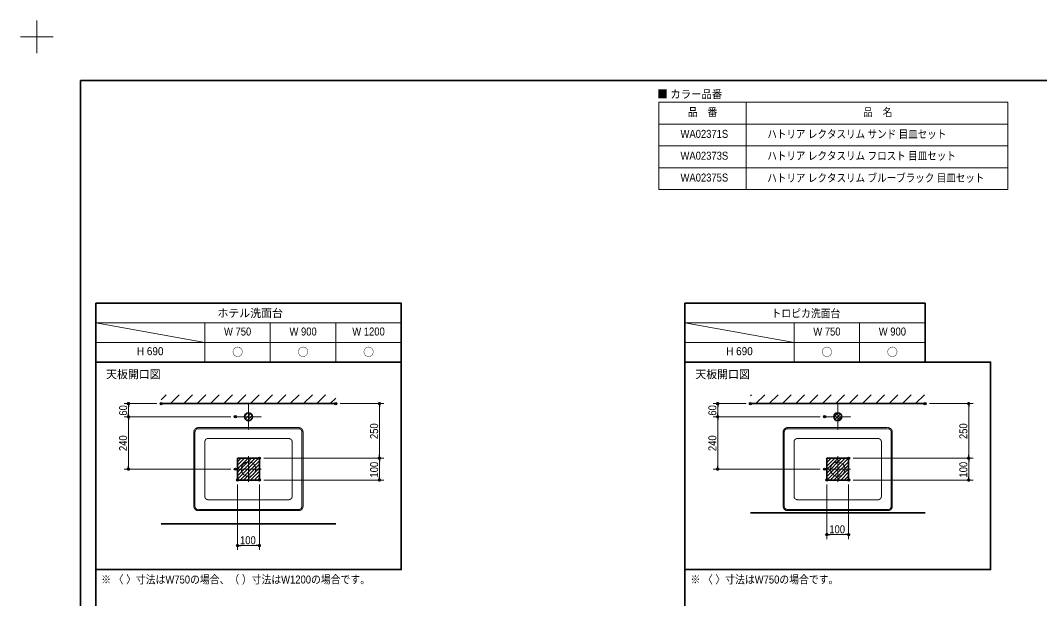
# Model space of a CAD drawing. Units: millimetres, scale not verified. Extents: x -6062 to 6062, y -3045 to 3045.
# Drawn here: x -6062 to -1392, y 397 to 3045 of the extents above; entities that cross this region are included whole.
import ezdxf
from ezdxf.enums import TextEntityAlignment as Align

# ---------------------------------------------------------------- set-up
doc = ezdxf.new("R2010")
doc.units = ezdxf.units.MM
doc.header["$LTSCALE"] = 20
doc.header["$PDMODE"] = 32
doc.header["$PDSIZE"] = 10
doc.linetypes.add('USER1', pattern=[2.91, 1.76, -0.4, 0.35, -0.4])
for name, color, linetype, lineweight in [('0-0_2寸法-1', 7, 'Continuous', 15), ('0-1_0', 7, 'Continuous', 25), ('0-3_3一般', 7, 'Continuous', 15), ('0-4_1図面枠', 7, 'Continuous', 20)]:
    doc.layers.add(name, color=color, linetype=linetype, lineweight=lineweight)
doc.layers.add('0-2_Defpoints', color=7, linetype='Continuous')
doc.styles.add('ＭＳ Ｐゴシック', font='')
doc.styles.get('ＭＳ Ｐゴシック').set_extended_font_data('MS PGothic')

# ---------------------------------------------------------------- blocks, each defined once
blk = doc.blocks.new('_Dot')
at = {"layer": '0-1_0'}
blk.add_line((-10, 0), (-20, 0), dxfattribs=at)
for points in [[(0, 0), (-10, 0), (-9.92, 1.25)], [(0, 0), (-9.92, -1.25), (-10, 0)], [(0, 0), (-9.92, 1.25), (-9.69, 2.49)], [(0, 0), (-9.69, -2.49), (-9.92, -1.25)], [(0, 0), (-9.69, 2.49), (-9.3, 3.68)], [(0, 0), (-9.3, -3.68), (-9.69, -2.49)], [(0, 0), (-9.3, 3.68), (-8.76, 4.82)], [(0, 0), (-8.76, -4.82), (-9.3, -3.68)], [(0, 0), (-8.76, 4.82), (-8.09, 5.88)], [(0, 0), (-8.09, -5.88), (-8.76, -4.82)], [(0, 0), (-8.09, 5.88), (-7.29, 6.85)], [(0, 0), (-7.29, -6.85), (-8.09, -5.88)], [(0, 0), (-7.29, 6.85), (-6.37, 7.71)], [(0, 0), (-6.37, -7.71), (-7.29, -6.85)], [(0, 0), (-6.37, 7.71), (-5.36, 8.44)], [(0, 0), (-5.36, -8.44), (-6.37, -7.71)], [(0, 0), (-5.36, 8.44), (-4.26, 9.05)], [(0, 0), (-4.26, -9.05), (-5.36, -8.44)], [(0, 0), (-4.26, 9.05), (-3.09, 9.51)], [(0, 0), (-3.09, -9.51), (-4.26, -9.05)], [(0, 0), (-3.09, 9.51), (-1.87, 9.82)], [(0, 0), (-1.87, -9.82), (-3.09, -9.51)], [(0, 0), (-1.87, 9.82), (-0.63, 9.98)], [(0, 0), (-0.63, -9.98), (-1.87, -9.82)], [(0, 0), (-0.63, 9.98), (0.63, 9.98)], [(0, 0), (0.63, -9.98), (-0.63, -9.98)], [(0, 0), (0.63, 9.98), (1.87, 9.82)], [(0, 0), (1.87, 9.82), (3.09, 9.51)], [(0, 0), (3.09, 9.51), (4.26, 9.05)], [(0, 0), (4.26, 9.05), (5.36, 8.44)], [(0, 0), (5.36, 8.44), (6.37, 7.71)], [(0, 0), (6.37, 7.71), (7.29, 6.85)], [(0, 0), (7.29, 6.85), (8.09, 5.88)], [(0, 0), (8.09, 5.88), (8.76, 4.82)], [(0, 0), (8.76, 4.82), (9.3, 3.68)], [(0, 0), (9.3, 3.68), (9.69, 2.49)], [(0, 0), (9.69, 2.49), (9.92, 1.25)], [(0, 0), (9.92, 1.25), (10, 0)], [(0, 0), (1.87, -9.82), (0.63, -9.98)], [(0, 0), (3.09, -9.51), (1.87, -9.82)], [(0, 0), (4.26, -9.05), (3.09, -9.51)], [(0, 0), (5.36, -8.44), (4.26, -9.05)], [(0, 0), (6.37, -7.71), (5.36, -8.44)], [(0, 0), (7.29, -6.85), (6.37, -7.71)], [(0, 0), (8.09, -5.88), (7.29, -6.85)], [(0, 0), (8.76, -4.82), (8.09, -5.88)], [(0, 0), (9.3, -3.68), (8.76, -4.82)], [(0, 0), (9.69, -2.49), (9.3, -3.68)], [(0, 0), (9.92, -1.25), (9.69, -2.49)], [(0, 0), (10, 0), (9.92, -1.25)]]:
    blk.add_solid(points, dxfattribs=at)
blk = doc.blocks.new('グループ')
at = {"layer": '0-3_3一般', "linetype": 'USER1'}
for p, q in [((-64600, 25800), (-64600, 23400)), ((-65800, 24600), (-63400, 24600))]:
    blk.add_line(p, q, dxfattribs=at)
at = {"layer": '0-3_3一般'}
for p, q in [((-64956.6, 24643.4), (-64643.3, 24956.7)), ((-64890.6, 24389.4), (-64388.8, 24891.2)), ((-64703.6, 24256.4), (-64256.8, 24703.2))]:
    blk.add_line(p, q, dxfattribs=at)
at = {"layer": '0-3_3一般', "lineweight": 30}
blk.add_circle((-64600, 24600), 360, dxfattribs=at)
blk = doc.blocks.new('グループ-1')
at = {"layer": '0-3_3一般', "linetype": 'USER1'}
for p, q in [((-64600, 21000), (-64600, 18600)), ((-65800, 19800), (-63400, 19800))]:
    blk.add_line(p, q, dxfattribs=at)
blk.add_circle((-64600, 19800), 660, dxfattribs=at)
blk = doc.blocks.new('グループ-2')
at = {"layer": '0-3_3一般', "linetype": 'USER1'}
for p, q in [((-69200, 23600), (-60000, 23600)), ((-69200, 23500), (-60000, 23500)), ((-69600, 16400), (-69600, 23200)), ((-69500, 16400), (-69500, 23200)), ((-68300, 22600), (-60900, 22600)), ((-59700, 23200), (-59700, 16400)), ((-59600, 23200), (-59600, 16400)), ((-68600, 17300), (-68600, 22300)), ((-60600, 22300), (-60600, 17300)), ((-60900, 17000), (-68300, 17000)), ((-60000, 16100), (-69200, 16100)), ((-60000, 16000), (-69200, 16000))]:
    blk.add_line(p, q, dxfattribs=at)
for centre, radius, start, end in [((-69200, 23200), 400, 90, 180), ((-69200, 23200), 300, 90, 180), ((-60000, 23200), 400, 0, 90), ((-60000, 23200), 300, 0, 90), ((-68300, 22300), 300, 90, 180), ((-60900, 22300), 300, 0, 90), ((-68300, 17300), 300, 180, 270), ((-60900, 17300), 300, 270, 0), ((-69200, 16400), 400, 180, 270), ((-69200, 16400), 300, 180, 270), ((-60000, 16400), 400, 270, 0), ((-60000, 16400), 300, 270, 0)]:
    blk.add_arc(centre, radius, start, end, dxfattribs=at)
blk = doc.blocks.new('グループ-3')
at = {"layer": '0-4_1図面枠', "lineweight": 15}
for p, q in [((-84000, 57900), (-84000, 60900)), ((-85500, 59400), (-82500, 59400))]:
    blk.add_line(p, q, dxfattribs=at)
blk = doc.blocks.new('グループ-5')
at = {"layer": '0-4_1図面枠', "lineweight": 35}
blk.add_lwpolyline([(-80000, 55400), (80000, 55400), (80000, -55400), (-80000, -55400)], close=True, dxfattribs=at)
blk = doc.blocks.new('図面枠')
at = {"layer": '0-4_1図面枠'}
for name in ['グループ-3', 'グループ-5']:
    blk.add_blockref(name, (0, 0), dxfattribs=at)
blk = doc.blocks.new('グループ-42')
at = {"layer": '0-3_3一般', "linetype": 'USER1'}
for p, q in [((-10600, 25800), (-10600, 23400)), ((-11800, 24600), (-9400, 24600))]:
    blk.add_line(p, q, dxfattribs=at)
at = {"layer": '0-3_3一般'}
for p, q in [((-10957.7, 24562.3), (-10563.2, 24956.8)), ((-10853.5, 24346.5), (-10345.9, 24854.1)), ((-10637, 24243), (-10243.5, 24636.5))]:
    blk.add_line(p, q, dxfattribs=at)
at = {"layer": '0-3_3一般', "lineweight": 30}
blk.add_circle((-10600, 24600), 360, dxfattribs=at)
blk = doc.blocks.new('グループ-43')
at = {"layer": '0-3_3一般', "linetype": 'USER1'}
for p, q in [((-10600, 21000), (-10600, 18600)), ((-11800, 19800), (-9400, 19800))]:
    blk.add_line(p, q, dxfattribs=at)
blk.add_circle((-10600, 19800), 660, dxfattribs=at)
blk = doc.blocks.new('グループ-44')
at = {"layer": '0-3_3一般', "linetype": 'USER1'}
for p, q in [((-15200, 23600), (-6000, 23600)), ((-15200, 23500), (-6000, 23500)), ((-15600, 16400), (-15600, 23200)), ((-15500, 16400), (-15500, 23200)), ((-14300, 22600), (-6900, 22600)), ((-5700, 23200), (-5700, 16400)), ((-5600, 23200), (-5600, 16400)), ((-14600, 17300), (-14600, 22300)), ((-6600, 22300), (-6600, 17300)), ((-6900, 17000), (-14300, 17000)), ((-6000, 16100), (-15200, 16100)), ((-6000, 16000), (-15200, 16000))]:
    blk.add_line(p, q, dxfattribs=at)
for centre, radius, start, end in [((-15200, 23200), 400, 90, 180), ((-15200, 23200), 300, 90, 180), ((-6000, 23200), 400, 0, 90), ((-6000, 23200), 300, 0, 90), ((-14300, 22300), 300, 90, 180), ((-6900, 22300), 300, 0, 90), ((-14300, 17300), 300, 180, 270), ((-6900, 17300), 300, 270, 0), ((-15200, 16400), 400, 180, 270), ((-15200, 16400), 300, 180, 270), ((-6000, 16400), 400, 270, 0), ((-6000, 16400), 300, 270, 0)]:
    blk.add_arc(centre, radius, start, end, dxfattribs=at)
blk = doc.blocks.new('グループ-46')
at = {"layer": '0-4_1図面枠', "lineweight": 15}
for p, q in [((-19000, 53400), (-19000, 45400)), ((5000, 51400), (-27000, 51400)), ((5000, 49400), (-27000, 49400)), ((5000, 47400), (-27000, 47400))]:
    blk.add_line(p, q, dxfattribs=at)
blk.add_lwpolyline([(5000, 45400), (-27000, 45400), (-27000, 53400), (5000, 53400)], close=True, dxfattribs=at)
blk = doc.blocks.new('グループ-47')
at = {"layer": '0-4_1図面枠'}
blk.add_blockref('グループ-46', (0, 0), dxfattribs=at)
at = {"layer": '0-4_1図面枠', "style": 'ＭＳ Ｐゴシック', "width": 0.9}
for s, p in [('品\u3000番', (-24333.4, 51914.9)), ('品\u3000名', (-8279.6, 51905.4))]:
    blk.add_text(s, height=733.7, dxfattribs=at).set_placement(p, align=Align.BOTTOM_LEFT)

msp = doc.modelspace()

# ---------------------------------------------------------------- linework, layer by layer
at = {"layer": '0-0_2寸法-1'}
for p, q in [((-5437.5, 1290), (-5587.5, 1290)), ((-5567.5, 1245.01), (-5567.5, 1274.99)), ((-4597.5, 1290), (-4397.5, 1290)), ((-4417.5, 1274.99), (-4417.5, 1055.01)), ((-2737.5, 1290), (-2887.5, 1290)), ((-2867.5, 1245.01), (-2867.5, 1274.99)), ((-1897.5, 1290), (-1697.5, 1290)), ((-1717.5, 1274.99), (-1717.5, 1055.01)), ((-5097.5, 1230), (-5587.5, 1230)), ((-5097.5, 1230), (-5587.5, 1230)), ((-5567.5, 1214.99), (-5567.5, 1005.01)), ((-2397.5, 1230), (-2887.5, 1230)), ((-2397.5, 1230), (-2887.5, 1230)), ((-2867.5, 1214.99), (-2867.5, 1005.01)), ((-4947.5, 1040), (-4397.5, 1040)), ((-4947.5, 1040), (-4397.5, 1040)), ((-2247.5, 1040), (-1697.5, 1040)), ((-2247.5, 1040), (-1697.5, 1040)), ((-5097.5, 990), (-5587.5, 990)), ((-4417.5, 955.01), (-4417.5, 1024.99)), ((-2397.5, 990), (-2887.5, 990)), ((-1717.5, 955.01), (-1717.5, 1024.99)), ((-4947.5, 940), (-4397.5, 940)), ((-2247.5, 940), (-1697.5, 940)), ((-5067.5, 920), (-5067.5, 620)), ((-4967.5, 920), (-4967.5, 620)), ((-2367.5, 920), (-2367.5, 670)), ((-2267.5, 920), (-2267.5, 670)), ((-2282.51, 690), (-2352.49, 690)), ((-4982.51, 640), (-5052.49, 640))]:
    msp.add_line(p, q, dxfattribs=at)
at = {"layer": '0-2_Defpoints'}
for p in [(-5567.5, 1290), (-5417.5, 1290), (-4617.5, 1290), (-2867.5, 1290), (-2717.5, 1290), (-1917.5, 1290), (-5077.5, 1230), (-2377.5, 1230), (-4967.5, 1040), (-4417.5, 1040), (-2267.5, 1040), (-1717.5, 1040), (-5567.5, 990), (-5077.5, 990), (-2867.5, 990), (-2377.5, 990), (-5067.5, 940), (-4967.5, 940), (-2367.5, 940), (-2267.5, 940), (-2367.5, 690), (-5067.5, 640)]:
    msp.add_point(p, dxfattribs=at)
at = {"layer": '0-3_3一般'}
for p, q in [((-5417.5, 1307.76), (-5395.26, 1330)), ((-5374.3, 1290), (-5334.3, 1330)), ((-5313.34, 1290), (-5273.34, 1330)), ((-5252.38, 1290), (-5212.38, 1330)), ((-5191.42, 1290), (-5151.42, 1330)), ((-5130.46, 1290), (-5090.46, 1330)), ((-5069.5, 1290), (-5029.5, 1330)), ((-5008.54, 1290), (-4968.54, 1330)), ((-4947.58, 1290), (-4907.58, 1330)), ((-4886.62, 1290), (-4846.62, 1330)), ((-4825.66, 1290), (-4785.66, 1330)), ((-4764.7, 1290), (-4724.7, 1330)), ((-4703.74, 1290), (-4663.74, 1330)), ((-4642.78, 1290), (-4617.5, 1315.28)), ((-2717.5, 1325.52), (-2713.02, 1330)), ((-2692.06, 1290), (-2652.06, 1330)), ((-2631.1, 1290), (-2591.1, 1330)), ((-2570.14, 1290), (-2530.14, 1330)), ((-2509.18, 1290), (-2469.18, 1330)), ((-2448.22, 1290), (-2408.22, 1330)), ((-2387.26, 1290), (-2347.26, 1330)), ((-2326.3, 1290), (-2286.3, 1330)), ((-2265.34, 1290), (-2225.34, 1330)), ((-2204.38, 1290), (-2164.38, 1330)), ((-2143.42, 1290), (-2103.42, 1330)), ((-2082.46, 1290), (-2042.46, 1330)), ((-2021.5, 1290), (-1981.5, 1330)), ((-1960.54, 1290), (-1920.54, 1330)), ((-5067.5, 1024), (-5051.5, 1040)), ((-5067.5, 1008), (-5035.5, 1040)), ((-5067.5, 992), (-5019.5, 1040)), ((-5067.5, 976), (-5003.5, 1040)), ((-5067.5, 960), (-4987.5, 1040)), ((-5067.5, 944), (-4971.5, 1040)), ((-5055.5, 940), (-4967.5, 1028)), ((-2367.5, 1036), (-2363.5, 1040)), ((-2367.5, 1020), (-2347.5, 1040)), ((-2367.5, 1004), (-2331.5, 1040)), ((-2367.5, 988), (-2315.5, 1040)), ((-2367.5, 972), (-2299.5, 1040)), ((-2367.5, 956), (-2283.5, 1040)), ((-2367.5, 940), (-2267.5, 1040)), ((-5039.5, 940), (-4967.5, 1012)), ((-5023.5, 940), (-4967.5, 996)), ((-2351.5, 940), (-2267.5, 1024)), ((-2335.5, 940), (-2267.5, 1008)), ((-2319.5, 940), (-2267.5, 992)), ((-5007.5, 940), (-4967.5, 980)), ((-4991.5, 940), (-4967.5, 964)), ((-4975.5, 940), (-4967.5, 948)), ((-2303.5, 940), (-2267.5, 976)), ((-2287.5, 940), (-2267.5, 960)), ((-2271.5, 940), (-2267.5, 944))]:
    msp.add_line(p, q, dxfattribs=at)
at = {"layer": '0-3_3一般', "lineweight": 30}
for p, q in [((-5417.5, 1290), (-4617.5, 1290)), ((-2717.5, 1290), (-1917.5, 1290)), ((-2717.5, 790), (-1917.5, 790)), ((-5417.5, 740), (-4617.5, 740))]:
    msp.add_line(p, q, dxfattribs=at)
for points in [[(-5067.5, 1040), (-4967.5, 1040), (-4967.5, 940), (-5067.5, 940)], [(-2367.5, 1040), (-2267.5, 1040), (-2267.5, 940), (-2367.5, 940)]]:
    msp.add_lwpolyline(points, close=True, dxfattribs=at)
at = {"layer": '0-4_1図面枠', "lineweight": 30}
for p, q in [((-5717.5, 1750), (-5717.5, -2420)), ((-3017.5, 1750), (-3017.5, -2420))]:
    msp.add_line(p, q, dxfattribs=at)
at = {"layer": '0-4_1図面枠', "lineweight": 15}
for p, q in [((-4317.5, 1660), (-5717.5, 1660)), ((-5717.5, 1660), (-5217.5, 1570)), ((-5217.5, 1480), (-5217.5, 1660)), ((-4917.5, 1480), (-4917.5, 1660)), ((-4617.5, 1480), (-4617.5, 1660)), ((-1917.5, 1660), (-3017.5, 1660)), ((-3017.5, 1660), (-2517.5, 1570)), ((-2517.5, 1480), (-2517.5, 1660)), ((-2217.5, 1480), (-2217.5, 1660)), ((-5717.5, 1570), (-4317.5, 1570)), ((-3017.5, 1570), (-1917.5, 1570))]:
    msp.add_line(p, q, dxfattribs=at)
at = {"layer": '0-4_1図面枠', "lineweight": 30}
for points in [[(-5717.5, 1750), (-4317.5, 1750), (-4317.5, 1480), (-5717.5, 1480)], [(-3017.5, 1750), (-1917.5, 1750), (-1917.5, 1480), (-3017.5, 1480)], [(-5717.5, 1480), (-4317.5, 1480), (-4317.5, 530), (-5717.5, 530)], [(-3017.5, 1480), (-1617.5, 1480), (-1617.5, 530), (-3017.5, 530)]]:
    msp.add_lwpolyline(points, close=True, dxfattribs=at)

# ---------------------------------------------------------------- block references
at = {"layer": '0-0_2寸法-1', "xscale": 0.7503418, "yscale": 0.7503418}
for p, rotation in [((-5567.5, 1290), 90), ((-4417.5, 1290), 90), ((-2867.5, 1290), 90), ((-1717.5, 1290), 90), ((-5567.5, 1230), 270), ((-5567.5, 1230), 90), ((-2867.5, 1230), 270), ((-2867.5, 1230), 90), ((-4417.5, 1040), 270), ((-4417.5, 1040), 90), ((-1717.5, 1040), 270), ((-1717.5, 1040), 90), ((-5567.5, 990), 270), ((-2867.5, 990), 270), ((-4417.5, 940), 270), ((-1717.5, 940), 270), ((-2367.5, 690), 180), ((-5067.5, 640), 180)]:
    msp.add_blockref('_Dot', p, dxfattribs=dict(at, rotation=rotation))
for p in [(-2267.5, 690), (-4967.5, 640)]:
    msp.add_blockref('_Dot', p, dxfattribs=at)
at = {"layer": '0-3_3一般', "xscale": 0.05, "yscale": 0.05}
for name in ['グループ', 'グループ-42', 'グループ-2', 'グループ-44', 'グループ-1', 'グループ-43']:
    msp.add_blockref(name, (-1787.5, 0), dxfattribs=at)
at = {"layer": '0-4_1図面枠', "xscale": 0.05, "yscale": 0.05}
for name in ['図面枠', 'グループ-47']:
    msp.add_blockref(name, (-1787.5, 0), dxfattribs=at)

# ---------------------------------------------------------------- texts
at = {"layer": '0-0_2寸法-1', "style": 'ＭＳ Ｐゴシック', "width": 0.9}
for s, p in [('60', (-5562.54, 1234.92)), ('60', (-2862.54, 1234.92)), ('250', (-4412.54, 1127.72)), ('250', (-1712.54, 1127.72)), ('240', (-5562.54, 1072.72)), ('240', (-2862.54, 1072.72)), ('100', (-4412.54, 951.39)), ('100', (-1712.54, 951.39))]:
    msp.add_text(s, height=36.66, rotation=90, dxfattribs=at).set_placement(p, align=Align.BOTTOM_LEFT)
for p in [(-2356.11, 685.04), (-5056.11, 635.04)]:
    msp.add_text('100', height=36.66, dxfattribs=at).set_placement(p, align=Align.BOTTOM_LEFT)
at = {"layer": '0-4_1図面枠', "style": 'ＭＳ Ｐゴシック'}
for s, height, width, p in [('■ カラー品番', 36.69, 0.95, (-3144.6, 2677.54)), ('WA02371S', 36.69, 0.9, (-3037.87, 2495.95)), ('ハトリア レクタスリム サンド 目皿セット', 36.69, 0.85, (-2640, 2494.88)), ('WA02373S', 36.69, 0.9, (-3037.87, 2395.95)), ('ハトリア レクタスリム フロスト 目皿セット', 36.69, 0.85, (-2640, 2395.35)), ('WA02375S', 36.69, 0.9, (-3037.87, 2295.95)), ('ハトリア レクタスリム ブルーブラック 目皿セット', 36.69, 0.85, (-2640, 2294.1)), ('トロピカ洗面台', 36.69, 0.9, (-2621.09, 1673.86)), ('W 750', 36.66, 0.9, (-5129.45, 1590.79)), ('W 900', 36.66, 0.9, (-4829.45, 1590.79)), ('W 1200', 36.69, 0.9, (-4541.75, 1590.79)), ('W 750', 36.66, 0.9, (-2429.45, 1590.79)), ('W 900', 36.66, 0.9, (-2129.45, 1590.79)), ('H 690', 36.66, 0.95, (-5528.49, 1500.79)), ('H 690', 36.66, 0.95, (-2828.49, 1500.79)), ('※ 〈 〉寸法はW750の場合、（ ）寸法はW1200の場合です。', 36.69, 0.9, (-5692.1, 455.01)), ('※ 〈 〉寸法はW750の場合です。', 36.69, 0.9, (-2992.1, 455.01))]:
    msp.add_text(s, height=height, dxfattribs=dict(at, width=width)).set_placement(p, align=Align.BOTTOM_LEFT)
for s, height, p in [('ホテル洗面台', 36.69, (-5159.45, 1675.01)), ('○', 36.66, (-5092.09, 1496.74)), ('○', 36.66, (-4792.09, 1496.74)), ('○', 36.66, (-4492.09, 1496.74)), ('○', 36.66, (-2392.09, 1496.74)), ('○', 36.66, (-2092.09, 1496.74)), ('天板開口図', 36.66, (-5670, 1394.84)), ('天板開口図', 36.66, (-2970, 1394.84))]:
    msp.add_text(s, height=height, dxfattribs=at).set_placement(p, align=Align.BOTTOM_LEFT)

doc.saveas('drawing.dxf')
